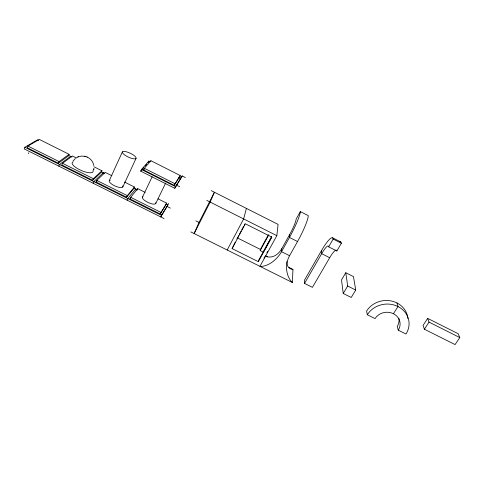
<?xml version="1.0" encoding="UTF-8"?>
<svg xmlns="http://www.w3.org/2000/svg" width="484" height="484" viewBox="0 0 484 484"><rect width="100%" height="100%" fill="white"/><g stroke="black" fill="none" stroke-linecap="round" stroke-linejoin="round"><path stroke-width="0.73" d="M304.515 283.406L304.515 280.073L321.485 250.639A23.123 4.241 -63.2 0 1 333.155 239.084L341.371 243.24L336.846 250.984L328.66 246.846A13.867 2.541 -63.2 0 0 321.679 253.689L304.515 283.406L312.422 287.351L329.683 257.724A13.854 2.704 -63.2 0 1 336.162 250.089M190.805 231.897L292.409 282.517L292.947 269.425A18.658 10.364 -48.2 0 1 286.891 261.457M292.409 282.517A19.529 15.192 -84.7 0 1 289.565 255.721L297.551 241.522A22.173 3.11 -63.1 0 0 308.241 215.622L300.328 211.587L296.129 219.143A13.316 1.712 -63.1 0 1 289.644 234.571L289.468 237.45L281.531 251.692A19.608 11.453 -47.2 0 1 259.944 266.345L276.836 235.66L278.082 224.407L211.206 190.617M289.644 234.571L281.791 248.673L281.531 251.692L289.565 255.721M93.823 169.097L93.92 168.42M235.206 242.175L232.102 248.601L258.347 261.687L258.559 260.41L271.615 236.591M271.627 237.039L263.326 252.176L260.192 250.603L260.386 249.429L268.275 234.994M93.612 170.096L93.763 169.424M93.733 169.6L93.854 168.922M246.392 208.392L243.652 218.943L227.184 250.022M38.702 140.366L37.595 139.815L24.878 147.239L24.2 148.891L164.112 218.599M27.957 146.065L27.279 147.717L58.376 163.223L68.432 155.896L69.109 154.329L39.307 139.41L27.957 146.065L59.072 161.589L69.109 154.329M28.489 153.585L28.858 152.69M58.376 163.223L59.072 161.589M58.818 166.139L59.514 164.506L70.61 156.332M76.436 157.996L72.406 155.981L62.515 163.308L61.813 164.935L92.625 180.296L101.247 172.316L101.942 170.761L93.89 166.732M199.033 222.458L194.126 233.548L210.159 202.076L214.418 192.239L199.033 222.458L195.863 220.873M92.625 180.296L93.352 178.687L101.942 170.761M93.109 183.224L93.835 181.615L103.334 172.703L102.868 173.738M124.509 182.057L134.492 187.054L133.772 188.585L126.566 197.218L96.038 181.996L96.758 180.387L105.216 172.401L111.865 175.728M109.269 180.647L122.385 151.885M122.815 186.933L136.077 158.353A7.569 2.154 25 0 0 126.633 151.861A7.569 2.154 25 0 0 124.963 155.195A7.569 2.154 25 0 0 136.077 158.353M126.566 197.218L127.31 195.627L134.492 187.054M127.092 200.152L127.837 198.561L135.768 188.935L135.29 189.952M185.402 177.58L182.166 175.94L174.772 188.282L140.699 171.142L141.467 169.503L148.884 161.069L150.209 161.741M157.978 198.809L166.75 203.201L160.192 213.982L129.942 198.9L130.686 197.315L137.728 188.675L145.158 192.39M143.56 169.926L144.329 168.293L150.905 160.724L180.26 175.559L174.173 185.336L143.56 169.926L144.504 168.837M148.146 162.636L148.884 161.069M137.008 190.206L137.728 188.675M150.415 161.777L150.905 160.724M142.429 197.218L152.151 176.775M155.806 203.419L165.625 183.103M160.192 213.982L166.75 203.201M174.173 185.336L180.26 175.559M162.297 213.783L160.761 216.929L168.662 203.51M174.772 188.282L176.963 184.101M236.936 238.921L238.666 235.666M239.356 234.365L241.086 231.11M241.782 229.809L243.512 226.554M244.202 225.254L244.898 223.953M232.102 248.601L245.309 223.771L271.827 237.112L258.347 261.687M260.192 250.603L268.832 234.794M263.992 258.069L264.718 256.75M266.902 252.781L267.628 251.462M328.66 246.846L333.161 239.078M345.788 272.728L341.522 279.891L343.216 293.461L351.227 297.466L355.716 290.049L353.471 276.594L345.788 272.728L347.681 286.02L343.216 293.461M393.444 313.717L397.987 306.523L396.947 302.942A22.119 19.941 -7.2 0 0 366.606 311.079L367.296 314.727L375.064 318.605A13.419 12.076 -7.1 0 1 393.425 313.711A13.419 12.076 -7.1 0 1 398.271 330.185L405.973 334.027A22.367 20.128 -7.1 0 0 397.933 306.505A22.367 20.128 -7.1 0 0 367.308 314.739M181.609 176.817L182.166 175.94M427.65 318.375L423.07 325.417L424.389 329.217L455.075 344.59L459.8 337.572L458.094 333.682L427.65 318.375L429.03 322.114L459.8 337.572M424.389 329.217L429.03 322.114M73.066 160.997L75.365 158.468M129.942 198.9L130.886 197.744M140.699 171.142L143.675 167.736M145.17 166.036L146.658 164.336M96.038 181.996L97.096 180.992M76.775 157.512L77.997 156.907M78.299 156.786L81.493 156.06L85.039 156.326M77.833 156.973L78.456 156.725M85.136 156.35L86.866 156.907M84.857 156.284L85.293 156.386M86.999 156.961L87.338 157.118M87.459 157.173C90.756 158.722 93.243 161.928 93.823 165.54M68.607 155.334L71.947 157.004M101.331 171.705L104.683 173.381M133.741 187.919L137.111 189.607M165.915 204.018L167.924 205.022L161.529 215.356L24.878 147.239M167.186 206.529L170.38 208.132M265.807 255.848L267.755 256.822M289.081 267.489L292.947 269.425M62.515 163.308L93.352 178.687M96.758 180.387L127.31 195.627M130.686 197.315L160.96 212.416M347.681 286.02L355.716 290.049M237.293 237.868L260.386 249.429M297.551 241.522L289.468 237.45A22.197 2.856 -63.1 0 0 300.328 211.593M329.683 257.724L321.679 253.689L321.485 250.639M144.329 168.293L174.966 183.72M176.351 185.051L179.752 186.763M206.795 200.382L276.836 235.66M141.467 169.503L175.565 186.667L181.403 177.495L179.413 176.485M178.656 178.039L180.647 179.044M332.484 237.771L340.627 241.903M398.271 330.185L397.243 326.379A13.274 11.961 -7.2 0 0 398.846 318.145M93.037 170.61A11.374 3.606 23.6 0 1 80.997 170.374A11.374 3.606 23.6 0 1 73.169 161.789M122.718 185.892A7.466 2.408 24.5 0 1 114.956 185.965A7.466 2.408 24.5 0 1 110.152 180.102M155.745 202.645A7.375 2.408 25.4 0 1 148.328 202.627A7.375 2.408 25.4 0 1 142.919 196.728M281.791 248.673A18.737 14.006 -82.2 0 1 265.274 256.151M336.695 250.446A13.854 2.704 -63.2 0 1 336.84 250.99M339.913 241.861A23.093 4.513 -63.2 0 1 341.365 243.246M396.947 302.948A22.119 19.941 -7.2 0 1 407.867 318.49"/></g></svg>
